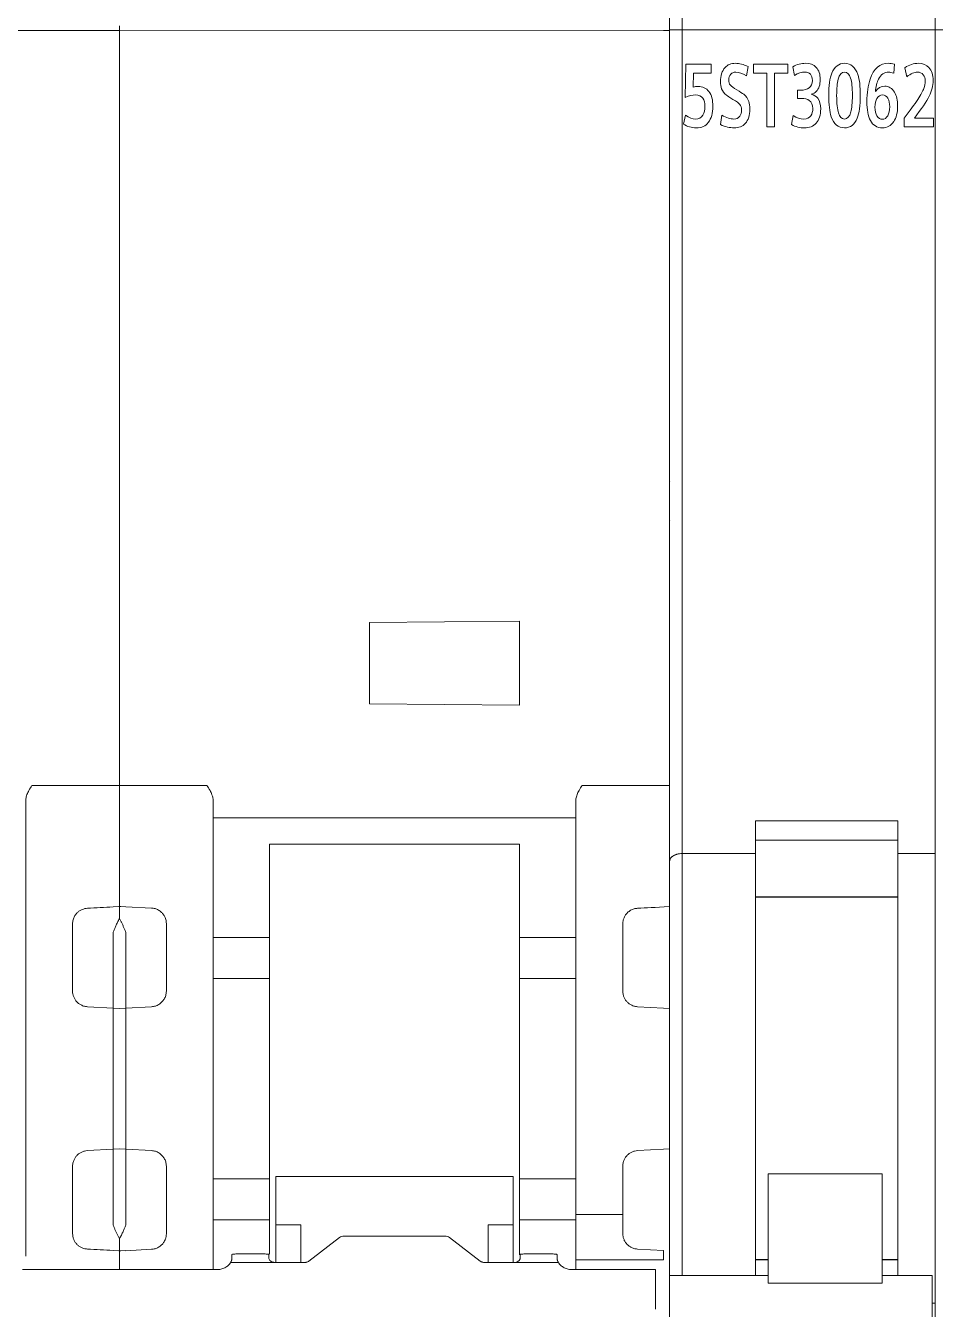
# Model space of a CAD drawing. Header units: millimetres. Extents: x 1359 to 3577, y 1336 to 3557.
# Drawn here: x 1802.27 to 1831.37, y 2748.05 to 2789.13 of the extents above; entities that cross this region are included whole.
import ezdxf

# ---------------------------------------------------------------- set-up
doc = ezdxf.new("R2010")
doc.units = ezdxf.units.MM
doc.layers.add('000-PI-Oprema', color=30, linetype='Continuous', lineweight=5)

msp = doc.modelspace()

# ---------------------------------------------------------------- linework, layer by layer
at = {"layer": '000-PI-Oprema', "color": 0, "linetype": 'ByBlock', "lineweight": 0}
for p, q in [((1823.271, 2788.994), (1823.271, 2789.994)), ((1831.371, 2788.994), (1831.371, 2789.994)), ((1822.871, 2788.994), (1822.871, 2789.594)), ((1822.871, 2762.383), (1822.871, 2788.994)), ((1823.271, 2788.994), (1822.871, 2788.994)), ((1823.271, 2762.638), (1823.271, 2788.994)), ((1831.371, 2788.994), (1823.271, 2788.994)), ((1831.771, 2788.994), (1831.371, 2788.994)), ((1831.371, 2762.638), (1831.371, 2788.994)), ((1823.37, 2786.836), (1823.393, 2787.894)), ((1823.393, 2787.894), (1824.204, 2787.894)), ((1824.204, 2787.894), (1824.204, 2787.612)), ((1825.381, 2787.826), (1825.331, 2787.529)), ((1825.56, 2787.612), (1825.56, 2787.894)), ((1825.56, 2787.894), (1826.653, 2787.894)), ((1826.653, 2787.894), (1826.653, 2787.612)), ((1826.863, 2787.537), (1826.814, 2787.819)), ((1830.064, 2787.904), (1830.044, 2787.61)), ((1823.635, 2787.612), (1823.623, 2787.166)), ((1824.204, 2787.612), (1823.635, 2787.612)), ((1825.978, 2787.612), (1825.56, 2787.612)), ((1825.978, 2785.894), (1825.978, 2787.612)), ((1826.653, 2787.612), (1826.229, 2787.612)), ((1826.229, 2787.612), (1826.229, 2785.894)), ((1830.458, 2787.496), (1830.397, 2787.787)), ((1826.965, 2786.799), (1826.965, 2787.071)), ((1823.312, 2785.984), (1823.381, 2786.272)), ((1824.503, 2785.964), (1824.539, 2786.269)), ((1826.771, 2785.966), (1826.823, 2786.252)), ((1830.372, 2785.894), (1830.372, 2786.172)), ((1830.704, 2786.176), (1831.312, 2786.176)), ((1831.312, 2786.176), (1831.312, 2785.894)), ((1826.229, 2785.894), (1825.978, 2785.894)), ((1831.312, 2785.894), (1830.372, 2785.894)), ((1825.621, 2762.638), (1825.621, 2763.679)), ((1830.171, 2763.679), (1825.621, 2763.679)), ((1830.171, 2763.679), (1830.171, 2762.638)), ((1830.171, 2763.063), (1825.621, 2763.063)), ((1822.871, 2749.134), (1822.871, 2762.383)), ((1825.621, 2762.638), (1823.271, 2762.638)), ((1823.271, 2762.638), (1823.271, 2749.134)), ((1825.621, 2762.638), (1825.621, 2749.134)), ((1831.371, 2762.638), (1830.171, 2762.638)), ((1830.171, 2749.134), (1830.171, 2762.638)), ((1831.371, 2748.25), (1831.371, 2762.638)), ((1830.171, 2761.25), (1825.621, 2761.25)), ((1830.171, 2761.244), (1825.621, 2761.244)), ((1828.271, 2761.25), (1828.271, 2761.244)), ((1826.021, 2752.385), (1826.021, 2748.887)), ((1829.671, 2752.385), (1826.021, 2752.385)), ((1829.671, 2752.385), (1829.671, 2748.887)), ((1825.621, 2749.644), (1826.021, 2749.644)), ((1826.021, 2749.638), (1825.621, 2749.638)), ((1829.671, 2749.644), (1830.171, 2749.644)), ((1830.171, 2749.638), (1829.671, 2749.638)), ((1822.871, 2723.544), (1822.871, 2749.133)), ((1826.021, 2749.133), (1822.871, 2749.133)), ((1829.671, 2748.887), (1826.021, 2748.887)), ((1831.271, 2749.133), (1829.671, 2749.133)), ((1831.271, 2749.133), (1831.271, 2744.733)), ((1831.371, 2748.25), (1831.271, 2748.25)), ((1831.371, 2745.894), (1831.371, 2748.25))]:
    msp.add_line(p, q, dxfattribs=at)
at = {"layer": '000-PI-Oprema', "color": 0, "lineweight": 0}
for p, q in [((1805.271, 2789.131), (1805.271, 2788.981)), ((1822.871, 2789.131), (1822.871, 2764.964)), ((1805.071, 2788.981), (1787.671, 2788.981)), ((1805.271, 2788.981), (1805.071, 2788.981)), ((1822.671, 2788.981), (1805.271, 2788.986)), ((1805.271, 2788.981), (1805.271, 2764.814)), ((1822.671, 2788.981), (1822.871, 2788.981)), ((1822.871, 2784.281), (1822.876, 2784.281)), ((1822.876, 2781.936), (1822.871, 2781.931)), ((1822.871, 2774.531), (1822.876, 2774.526)), ((1822.871, 2773.281), (1822.876, 2773.295)), ((1813.271, 2770.031), (1818.071, 2770.073)), ((1813.271, 2767.431), (1813.271, 2770.031)), ((1818.071, 2770.073), (1818.071, 2767.389)), ((1818.071, 2767.389), (1813.271, 2767.431)), ((1802.471, 2764.814), (1805.071, 2764.814)), ((1805.271, 2764.814), (1805.071, 2764.814)), ((1805.271, 2764.814), (1805.271, 2763.572)), ((1805.471, 2764.814), (1805.271, 2764.814)), ((1805.471, 2764.814), (1808.071, 2764.814)), ((1820.071, 2764.814), (1822.671, 2764.814)), ((1822.671, 2764.814), (1822.871, 2764.814)), ((1805.271, 2763.572), (1805.271, 2760.939)), ((1819.871, 2763.783), (1808.271, 2763.783)), ((1810.071, 2762.113), (1810.071, 2762.937)), ((1818.071, 2762.937), (1810.071, 2762.937)), ((1818.071, 2762.937), (1818.071, 2762.113)), ((1810.071, 2762.113), (1810.071, 2759.948)), ((1818.071, 2759.948), (1818.071, 2762.113)), ((1805.071, 2760.928), (1805.252, 2760.937)), ((1805.317, 2760.938), (1805.289, 2760.939)), ((1805.471, 2760.933), (1805.317, 2760.938)), ((1806.297, 2760.892), (1805.471, 2760.935)), ((1806.297, 2760.892), (1806.297, 2760.886)), ((1822.871, 2760.555), (1822.871, 2757.681)), ((1805.071, 2760.119), (1805.071, 2757.692)), ((1805.471, 2757.69), (1805.471, 2760.121)), ((1808.271, 2759.948), (1810.071, 2759.948)), ((1810.071, 2759.948), (1810.071, 2758.637)), ((1818.071, 2758.637), (1818.071, 2759.948)), ((1818.071, 2759.948), (1819.871, 2759.948)), ((1810.071, 2758.637), (1808.271, 2758.637)), ((1810.071, 2758.637), (1810.071, 2752.225)), ((1818.071, 2752.225), (1818.071, 2758.637)), ((1819.871, 2758.637), (1818.071, 2758.637)), ((1805.071, 2757.692), (1804.245, 2757.735)), ((1805.071, 2757.692), (1805.271, 2757.681)), ((1805.471, 2757.69), (1805.271, 2757.679)), ((1806.297, 2757.733), (1805.471, 2757.69)), ((1821.845, 2757.735), (1822.671, 2757.692)), ((1822.671, 2757.692), (1822.871, 2757.681)), ((1804.245, 2753.128), (1805.071, 2753.171)), ((1805.271, 2753.181), (1805.071, 2753.171)), ((1805.071, 2753.171), (1805.071, 2750.743)), ((1805.271, 2753.183), (1805.471, 2753.173)), ((1805.471, 2753.173), (1806.297, 2753.129)), ((1805.471, 2750.741), (1805.471, 2753.173)), ((1822.671, 2753.171), (1821.845, 2753.128)), ((1822.871, 2753.181), (1822.671, 2753.171)), ((1822.871, 2753.181), (1822.871, 2752.008)), ((1808.271, 2752.225), (1810.071, 2752.225)), ((1810.071, 2752.225), (1810.071, 2750.915)), ((1810.271, 2750.751), (1810.271, 2752.302)), ((1810.271, 2752.302), (1817.871, 2752.302)), ((1817.871, 2752.302), (1817.871, 2750.751)), ((1818.071, 2752.303), (1818.066, 2752.303)), ((1818.071, 2750.915), (1818.071, 2752.225)), ((1818.071, 2752.225), (1819.871, 2752.225)), ((1810.071, 2750.915), (1808.271, 2750.915)), ((1810.071, 2750.915), (1810.071, 2749.811)), ((1818.071, 2749.79), (1818.071, 2750.915)), ((1818.071, 2750.915), (1819.871, 2750.915)), ((1821.371, 2751.081), (1819.871, 2751.081)), ((1810.271, 2750.751), (1811.071, 2750.751)), ((1810.271, 2749.549), (1810.271, 2750.751)), ((1811.071, 2750.751), (1811.071, 2749.549)), ((1817.071, 2750.751), (1817.871, 2750.751)), ((1817.071, 2749.549), (1817.071, 2750.751)), ((1817.871, 2750.751), (1817.871, 2749.549)), ((1811.33, 2749.594), (1812.313, 2750.347)), ((1812.454, 2750.392), (1815.688, 2750.392)), ((1815.83, 2750.347), (1816.813, 2749.594)), ((1805.252, 2749.925), (1805.071, 2749.935)), ((1805.271, 2749.924), (1805.271, 2749.319)), ((1805.317, 2749.924), (1805.471, 2749.929)), ((1805.471, 2749.927), (1806.297, 2749.97)), ((1805.471, 2749.929), (1805.471, 2749.927)), ((1808.271, 2749.602), (1808.271, 2749.319)), ((1808.871, 2749.726), (1808.871, 2749.804)), ((1809.854, 2749.822), (1809.071, 2749.822)), ((1810.054, 2749.804), (1810.054, 2749.726)), ((1818.088, 2749.726), (1818.088, 2749.804)), ((1819.072, 2749.822), (1818.288, 2749.822)), ((1819.272, 2749.804), (1819.272, 2749.726)), ((1819.871, 2749.331), (1819.871, 2749.754)), ((1822.671, 2749.635), (1819.871, 2749.635)), ((1821.845, 2749.978), (1822.671, 2749.935)), ((1802.172, 2749.319), (1808.371, 2749.319)), ((1808.829, 2749.549), (1810.254, 2749.549)), ((1811.188, 2749.549), (1810.254, 2749.549)), ((1817.888, 2749.549), (1816.954, 2749.549)), ((1819.313, 2749.549), (1817.888, 2749.549)), ((1819.772, 2749.319), (1822.421, 2749.319)), ((1822.421, 2749.319), (1822.421, 2748.707))]:
    msp.add_line(p, q, dxfattribs=at)
for points, knots in [([(1805.271, 2789.081), (1805.271, 2789.077), (1805.271, 2789.071), (1805.271, 2789.003), (1805.271, 2788.986)], [0, 0, 0, 0, 0.751055, 1, 1, 1, 1]), ([(1822.871, 2789.131), (1822.871, 2789.13), (1822.871, 2789.128), (1822.871, 2789.113), (1822.871, 2789.085), (1822.871, 2789.041), (1822.871, 2789.001), (1822.871, 2788.981)], [0, 0, 0, 0, 0.169382, 0.332374, 0.500748, 0.7482, 1, 1, 1, 1]), ([(1802.271, 2764.324), (1802.272, 2764.345), (1802.274, 2764.389), (1802.289, 2764.455), (1802.31, 2764.521), (1802.34, 2764.588), (1802.391, 2764.687), (1802.438, 2764.762), (1802.471, 2764.814)], [0, 0, 0, 0, 0.117446, 0.242847, 0.378002, 0.506391, 0.652474, 1, 1, 1, 1]), ([(1808.071, 2764.814), (1808.105, 2764.761), (1808.152, 2764.687), (1808.203, 2764.587), (1808.237, 2764.51), (1808.264, 2764.423), (1808.269, 2764.356), (1808.271, 2764.324)], [0, 0, 0, 0, 0.350596, 0.493868, 0.625405, 0.821427, 1, 1, 1, 1]), ([(1819.871, 2764.324), (1819.872, 2764.345), (1819.874, 2764.389), (1819.889, 2764.455), (1819.91, 2764.521), (1819.94, 2764.588), (1819.991, 2764.687), (1820.038, 2764.762), (1820.071, 2764.814)], [0, 0, 0, 0, 0.117336, 0.242611, 0.377617, 0.505972, 0.652001, 1, 1, 1, 1]), ([(1822.871, 2764.814), (1822.871, 2764.782), (1822.871, 2764.718), (1822.871, 2764.622), (1822.871, 2764.527), (1822.871, 2764.4), (1822.871, 2764.244), (1822.871, 2764.067), (1822.871, 2763.907), (1822.871, 2763.77), (1822.871, 2763.655), (1822.871, 2763.6), (1822.871, 2763.572)], [0, 0, 0, 0, 0.061391, 0.122427, 0.18342, 0.24468, 0.372209, 0.500076, 0.627605, 0.755472, 0.877481, 1, 1, 1, 1]), ([(1802.271, 2764.17), (1802.271, 2764.18), (1802.271, 2764.199), (1802.271, 2764.235), (1802.271, 2764.277), (1802.271, 2764.308), (1802.271, 2764.324)], [0, 0, 0, 0, 0.251193, 0.5, 0.748807, 1, 1, 1, 1]), ([(1802.271, 2761.108), (1802.271, 2761.192), (1802.271, 2761.358), (1802.271, 2761.6), (1802.271, 2761.835), (1802.271, 2762.062), (1802.271, 2762.282), (1802.271, 2762.495), (1802.271, 2762.701), (1802.271, 2762.965), (1802.271, 2763.274), (1802.271, 2763.61), (1802.271, 2763.914), (1802.271, 2764.085), (1802.271, 2764.17)], [0, 0, 0, 0, 0.062754, 0.125301, 0.187708, 0.250043, 0.312375, 0.374772, 0.437302, 0.500033, 0.625237, 0.749935, 0.874674, 1, 1, 1, 1]), ([(1808.271, 2764.324), (1808.271, 2764.308), (1808.271, 2764.277), (1808.271, 2764.235), (1808.271, 2764.199), (1808.271, 2764.18), (1808.271, 2764.17)], [0, 0, 0, 0, 0.251193, 0.5, 0.748807, 1, 1, 1, 1]), ([(1808.271, 2764.17), (1808.271, 2764.13), (1808.271, 2764.049), (1808.271, 2763.918), (1808.271, 2763.778), (1808.271, 2763.631), (1808.271, 2763.475), (1808.271, 2763.31), (1808.271, 2763.138), (1808.271, 2762.897), (1808.271, 2762.578), (1808.271, 2762.167), (1808.271, 2761.73), (1808.271, 2761.417), (1808.271, 2761.26)], [0, 0, 0, 0, 0.062736, 0.125281, 0.187695, 0.250043, 0.312387, 0.374792, 0.437318, 0.500031, 0.625212, 0.749931, 0.874692, 1, 1, 1, 1]), ([(1819.871, 2764.17), (1819.871, 2764.18), (1819.871, 2764.199), (1819.871, 2764.235), (1819.871, 2764.277), (1819.871, 2764.308), (1819.871, 2764.324)], [0, 0, 0, 0, 0.251193, 0.5, 0.748807, 1, 1, 1, 1]), ([(1819.871, 2761.108), (1819.871, 2761.192), (1819.871, 2761.358), (1819.871, 2761.6), (1819.871, 2761.835), (1819.871, 2762.062), (1819.871, 2762.282), (1819.871, 2762.495), (1819.871, 2762.701), (1819.871, 2762.965), (1819.871, 2763.274), (1819.871, 2763.61), (1819.871, 2763.914), (1819.871, 2764.085), (1819.871, 2764.17)], [0, 0, 0, 0, 0.062754, 0.125301, 0.187708, 0.250043, 0.312375, 0.374772, 0.437302, 0.500033, 0.625237, 0.749935, 0.874674, 1, 1, 1, 1]), ([(1822.871, 2763.572), (1822.871, 2763.536), (1822.871, 2763.462), (1822.871, 2763.342), (1822.871, 2763.216), (1822.871, 2763.082), (1822.871, 2762.94), (1822.871, 2762.791), (1822.871, 2762.635), (1822.871, 2762.417), (1822.871, 2762.129), (1822.871, 2761.756), (1822.871, 2761.361), (1822.871, 2761.079), (1822.871, 2760.937)], [0, 0, 0, 0, 0.062728, 0.125272, 0.18769, 0.250045, 0.312396, 0.374803, 0.437328, 0.500029, 0.625194, 0.749922, 0.874696, 1, 1, 1, 1]), ([(1802.271, 2759.715), (1802.271, 2759.786), (1802.271, 2759.928), (1802.271, 2760.136), (1802.271, 2760.34), (1802.271, 2760.539), (1802.271, 2760.734), (1802.271, 2760.924), (1802.271, 2761.047), (1802.271, 2761.108)], [0, 0, 0, 0, 0.143512, 0.28637, 0.428834, 0.571166, 0.71363, 0.856488, 1, 1, 1, 1]), ([(1808.271, 2761.26), (1808.271, 2761.196), (1808.271, 2761.069), (1808.271, 2760.87), (1808.271, 2760.668), (1808.271, 2760.46), (1808.271, 2760.248), (1808.271, 2760.031), (1808.271, 2759.809), (1808.271, 2759.658), (1808.271, 2759.583)], [0, 0, 0, 0, 0.12575, 0.250858, 0.375537, 0.5, 0.624463, 0.749142, 0.87425, 1, 1, 1, 1]), ([(1819.871, 2759.715), (1819.871, 2759.786), (1819.871, 2759.928), (1819.871, 2760.136), (1819.871, 2760.34), (1819.871, 2760.539), (1819.871, 2760.734), (1819.871, 2760.924), (1819.871, 2761.047), (1819.871, 2761.108)], [0, 0, 0, 0, 0.143512, 0.28637, 0.428834, 0.571166, 0.71363, 0.856488, 1, 1, 1, 1]), ([(1803.771, 2760.385), (1803.772, 2760.408), (1803.774, 2760.453), (1803.788, 2760.519), (1803.814, 2760.593), (1803.857, 2760.671), (1803.919, 2760.745), (1803.993, 2760.804), (1804.074, 2760.847), (1804.158, 2760.876), (1804.216, 2760.882), (1804.245, 2760.885)], [0, 0, 0, 0, 0.093221, 0.185813, 0.279137, 0.41434, 0.546905, 0.668022, 0.785627, 0.893606, 1, 1, 1, 1]), ([(1806.771, 2760.394), (1806.77, 2760.417), (1806.769, 2760.462), (1806.754, 2760.528), (1806.729, 2760.601), (1806.686, 2760.678), (1806.617, 2760.76), (1806.525, 2760.829), (1806.413, 2760.878), (1806.335, 2760.888), (1806.297, 2760.892)], [0, 0, 0, 0, 0.092601, 0.18543, 0.278489, 0.413813, 0.545287, 0.709927, 0.860804, 1, 1, 1, 1]), ([(1821.845, 2760.885), (1821.827, 2760.883), (1821.789, 2760.88), (1821.733, 2760.867), (1821.678, 2760.848), (1821.623, 2760.821), (1821.571, 2760.787), (1821.516, 2760.74), (1821.458, 2760.673), (1821.41, 2760.586), (1821.377, 2760.487), (1821.373, 2760.419), (1821.371, 2760.385)], [0, 0, 0, 0, 0.067869, 0.138425, 0.211987, 0.288836, 0.369219, 0.453352, 0.573685, 0.721104, 0.860335, 1, 1, 1, 1]), ([(1805.071, 2760.119), (1805.084, 2760.151), (1805.111, 2760.22), (1805.157, 2760.326), (1805.211, 2760.442), (1805.25, 2760.516), (1805.271, 2760.555)], [0, 0, 0, 0, 0.193415, 0.424448, 0.693252, 1, 1, 1, 1]), ([(1805.471, 2760.121), (1805.459, 2760.153), (1805.434, 2760.216), (1805.395, 2760.307), (1805.355, 2760.394), (1805.313, 2760.478), (1805.285, 2760.53), (1805.271, 2760.556)], [0, 0, 0, 0, 0.194202, 0.390464, 0.589612, 0.792498, 1, 1, 1, 1]), ([(1821.371, 2760.385), (1821.371, 2760.32), (1821.371, 2760.188), (1821.371, 2759.987), (1821.371, 2759.85), (1821.371, 2759.782)], [0, 0, 0, 0, 0.333419, 0.666581, 1, 1, 1, 1]), ([(1802.271, 2751.148), (1802.271, 2751.262), (1802.271, 2751.49), (1802.271, 2751.835), (1802.271, 2752.183), (1802.271, 2752.533), (1802.271, 2752.887), (1802.271, 2753.484), (1802.271, 2754.331), (1802.271, 2755.431), (1802.271, 2756.531), (1802.271, 2757.498), (1802.271, 2758.33), (1802.271, 2759.03), (1802.271, 2759.486), (1802.271, 2759.715)], [0, 0, 0, 0, 0.041431, 0.082793, 0.124119, 0.165441, 0.206793, 0.248207, 0.374079, 0.500012, 0.625883, 0.751817, 0.834548, 0.917188, 1, 1, 1, 1]), ([(1808.271, 2759.583), (1808.271, 2759.472), (1808.271, 2759.25), (1808.271, 2758.915), (1808.271, 2758.577), (1808.271, 2758.237), (1808.271, 2757.895), (1808.271, 2757.316), (1808.271, 2756.496), (1808.271, 2755.431), (1808.271, 2754.367), (1808.271, 2753.431), (1808.271, 2752.625), (1808.271, 2751.946), (1808.271, 2751.502), (1808.271, 2751.28)], [0, 0, 0, 0, 0.041447, 0.082829, 0.124176, 0.16552, 0.206891, 0.248321, 0.374134, 0.500011, 0.625824, 0.751702, 0.834467, 0.91715, 1, 1, 1, 1]), ([(1819.871, 2751.148), (1819.871, 2751.262), (1819.871, 2751.49), (1819.871, 2751.835), (1819.871, 2752.183), (1819.871, 2752.533), (1819.871, 2752.887), (1819.871, 2753.484), (1819.871, 2754.331), (1819.871, 2755.431), (1819.871, 2756.531), (1819.871, 2757.498), (1819.871, 2758.33), (1819.871, 2759.03), (1819.871, 2759.486), (1819.871, 2759.715)], [0, 0, 0, 0, 0.041431, 0.082793, 0.124119, 0.165441, 0.206793, 0.248207, 0.374079, 0.500012, 0.625883, 0.751817, 0.834548, 0.917188, 1, 1, 1, 1]), ([(1821.371, 2759.782), (1821.371, 2759.68), (1821.371, 2759.477), (1821.371, 2759.17), (1821.371, 2758.86), (1821.371, 2758.548), (1821.371, 2758.339), (1821.371, 2758.234)], [0, 0, 0, 0, 0.200123, 0.400061, 0.599939, 0.799877, 1, 1, 1, 1]), ([(1804.245, 2757.735), (1804.224, 2757.737), (1804.182, 2757.74), (1804.121, 2757.756), (1804.053, 2757.782), (1803.98, 2757.824), (1803.908, 2757.887), (1803.849, 2757.961), (1803.805, 2758.046), (1803.776, 2758.138), (1803.773, 2758.202), (1803.771, 2758.234)], [0, 0, 0, 0, 0.082209, 0.16366, 0.245689, 0.369303, 0.493372, 0.618767, 0.744744, 0.872104, 1, 1, 1, 1]), ([(1806.297, 2757.733), (1806.318, 2757.735), (1806.359, 2757.739), (1806.42, 2757.754), (1806.478, 2757.776), (1806.534, 2757.806), (1806.586, 2757.842), (1806.645, 2757.897), (1806.707, 2757.978), (1806.76, 2758.095), (1806.767, 2758.185), (1806.771, 2758.232)], [0, 0, 0, 0, 0.080411, 0.161533, 0.243405, 0.326066, 0.409552, 0.493901, 0.642123, 0.810797, 1, 1, 1, 1]), ([(1821.845, 2757.735), (1821.824, 2757.737), (1821.782, 2757.74), (1821.721, 2757.756), (1821.653, 2757.782), (1821.58, 2757.824), (1821.508, 2757.887), (1821.449, 2757.961), (1821.405, 2758.046), (1821.376, 2758.138), (1821.373, 2758.202), (1821.371, 2758.234)], [0, 0, 0, 0, 0.082209, 0.16366, 0.245689, 0.369303, 0.493372, 0.618767, 0.744744, 0.872104, 1, 1, 1, 1]), ([(1805.071, 2757.692), (1805.071, 2757.585), (1805.071, 2757.371), (1805.071, 2757.049), (1805.071, 2756.727), (1805.071, 2756.404), (1805.071, 2756.08), (1805.071, 2755.756), (1805.071, 2755.35), (1805.071, 2754.863), (1805.071, 2754.297), (1805.071, 2753.732), (1805.071, 2753.358), (1805.071, 2753.171)], [0, 0, 0, 0, 0.071556, 0.142997, 0.214365, 0.285706, 0.357065, 0.428486, 0.500013, 0.625062, 0.749916, 0.874816, 1, 1, 1, 1]), ([(1822.871, 2757.681), (1822.871, 2757.575), (1822.871, 2757.363), (1822.871, 2757.042), (1822.871, 2756.722), (1822.871, 2756.4), (1822.871, 2756.078), (1822.871, 2755.755), (1822.871, 2755.351), (1822.871, 2754.866), (1822.871, 2754.301), (1822.871, 2753.739), (1822.871, 2753.367), (1822.871, 2753.181)], [0, 0, 0, 0, 0.071572, 0.143012, 0.214372, 0.285701, 0.357051, 0.428472, 0.500015, 0.625079, 0.749917, 0.8748, 1, 1, 1, 1]), ([(1803.771, 2752.628), (1803.772, 2752.65), (1803.774, 2752.692), (1803.786, 2752.755), (1803.81, 2752.826), (1803.849, 2752.901), (1803.908, 2752.976), (1803.98, 2753.038), (1804.062, 2753.085), (1804.151, 2753.118), (1804.214, 2753.124), (1804.245, 2753.128)], [0, 0, 0, 0, 0.085573, 0.170275, 0.255463, 0.381339, 0.506835, 0.630803, 0.754517, 0.877108, 1, 1, 1, 1]), ([(1806.771, 2752.63), (1806.77, 2752.654), (1806.768, 2752.702), (1806.753, 2752.77), (1806.731, 2752.831), (1806.702, 2752.886), (1806.669, 2752.934), (1806.617, 2752.995), (1806.537, 2753.06), (1806.421, 2753.114), (1806.339, 2753.124), (1806.297, 2753.129)], [0, 0, 0, 0, 0.097376, 0.189595, 0.276665, 0.358598, 0.435408, 0.507112, 0.674555, 0.83875, 1, 1, 1, 1]), ([(1821.371, 2752.628), (1821.372, 2752.65), (1821.374, 2752.692), (1821.386, 2752.755), (1821.41, 2752.826), (1821.449, 2752.901), (1821.508, 2752.976), (1821.58, 2753.038), (1821.662, 2753.085), (1821.751, 2753.118), (1821.814, 2753.124), (1821.845, 2753.128)], [0, 0, 0, 0, 0.085573, 0.170275, 0.255463, 0.381339, 0.506835, 0.630803, 0.754517, 0.877108, 1, 1, 1, 1]), ([(1821.371, 2752.628), (1821.371, 2752.524), (1821.371, 2752.314), (1821.371, 2752.002), (1821.371, 2751.693), (1821.371, 2751.385), (1821.371, 2751.182), (1821.371, 2751.081)], [0, 0, 0, 0, 0.200123, 0.400061, 0.599939, 0.799877, 1, 1, 1, 1]), ([(1822.871, 2752.031), (1822.871, 2752.017), (1822.871, 2751.989), (1822.871, 2751.767), (1822.871, 2751.419), (1822.871, 2750.962), (1822.871, 2750.579), (1822.871, 2750.308)], [0, 0, 0, 0, 0.201961, 0.403921, 0.605881, 0.807842, 1, 1, 1, 1]), ([(1808.271, 2751.28), (1808.271, 2751.204), (1808.271, 2751.053), (1808.271, 2750.832), (1808.271, 2750.615), (1808.271, 2750.403), (1808.271, 2750.195), (1808.271, 2749.992), (1808.271, 2749.794), (1808.271, 2749.666), (1808.271, 2749.602)], [0, 0, 0, 0, 0.12575, 0.250858, 0.375537, 0.5, 0.624463, 0.749142, 0.87425, 1, 1, 1, 1]), ([(1802.271, 2749.754), (1802.271, 2749.816), (1802.271, 2749.938), (1802.271, 2750.128), (1802.271, 2750.323), (1802.271, 2750.522), (1802.271, 2750.726), (1802.271, 2750.934), (1802.271, 2751.077), (1802.271, 2751.148)], [0, 0, 0, 0, 0.143512, 0.28637, 0.428834, 0.571166, 0.71363, 0.856488, 1, 1, 1, 1]), ([(1819.871, 2749.754), (1819.871, 2749.816), (1819.871, 2749.938), (1819.871, 2750.128), (1819.871, 2750.323), (1819.871, 2750.522), (1819.871, 2750.726), (1819.871, 2750.934), (1819.871, 2751.077), (1819.871, 2751.148)], [0, 0, 0, 0, 0.143512, 0.28637, 0.428834, 0.571166, 0.71363, 0.856488, 1, 1, 1, 1]), ([(1821.371, 2751.081), (1821.371, 2751.012), (1821.371, 2750.876), (1821.371, 2750.674), (1821.371, 2750.543), (1821.371, 2750.477)], [0, 0, 0, 0, 0.333419, 0.666581, 1, 1, 1, 1]), ([(1804.245, 2749.978), (1804.226, 2749.98), (1804.187, 2749.983), (1804.131, 2749.996), (1804.065, 2750.02), (1803.993, 2750.058), (1803.919, 2750.118), (1803.856, 2750.192), (1803.809, 2750.279), (1803.777, 2750.376), (1803.773, 2750.443), (1803.771, 2750.477)], [0, 0, 0, 0, 0.070996, 0.142095, 0.214573, 0.332083, 0.453298, 0.585758, 0.72107, 0.860537, 1, 1, 1, 1]), ([(1805.071, 2750.743), (1805.084, 2750.712), (1805.109, 2750.648), (1805.148, 2750.557), (1805.188, 2750.47), (1805.229, 2750.386), (1805.257, 2750.334), (1805.271, 2750.308)], [0, 0, 0, 0, 0.1942, 0.390457, 0.5896, 0.792488, 1, 1, 1, 1]), ([(1805.471, 2750.741), (1805.459, 2750.71), (1805.431, 2750.641), (1805.385, 2750.535), (1805.331, 2750.419), (1805.292, 2750.345), (1805.271, 2750.306)], [0, 0, 0, 0, 0.193384, 0.424408, 0.693222, 1, 1, 1, 1]), ([(1806.297, 2749.97), (1806.316, 2749.972), (1806.354, 2749.975), (1806.41, 2749.988), (1806.466, 2750.008), (1806.52, 2750.034), (1806.573, 2750.069), (1806.63, 2750.118), (1806.693, 2750.192), (1806.74, 2750.285), (1806.767, 2750.382), (1806.77, 2750.439), (1806.771, 2750.468)], [0, 0, 0, 0, 0.068374, 0.139376, 0.213318, 0.290476, 0.371092, 0.45538, 0.587276, 0.76147, 0.88059, 1, 1, 1, 1]), ([(1821.845, 2749.978), (1821.826, 2749.98), (1821.787, 2749.983), (1821.731, 2749.996), (1821.665, 2750.02), (1821.593, 2750.058), (1821.519, 2750.118), (1821.456, 2750.192), (1821.409, 2750.279), (1821.377, 2750.376), (1821.373, 2750.443), (1821.371, 2750.477)], [0, 0, 0, 0, 0.070997, 0.142096, 0.214572, 0.332081, 0.453288, 0.585757, 0.721078, 0.860541, 1, 1, 1, 1]), ([(1808.871, 2749.676), (1808.871, 2749.667), (1808.87, 2749.65), (1808.861, 2749.619), (1808.849, 2749.586), (1808.836, 2749.561), (1808.829, 2749.549)], [0, 0, 0, 0, 0.256458, 0.506841, 0.753776, 1, 1, 1, 1]), ([(1808.871, 2749.804), (1808.871, 2749.809), (1808.893, 2749.814), (1808.967, 2749.82), (1809.019, 2749.822), (1809.071, 2749.822)], [0, 0, 0, 0, 0.5, 0.5, 1, 1, 1, 1]), ([(1810.054, 2749.804), (1810.054, 2749.806), (1810.052, 2749.808), (1810.04, 2749.811), (1810.022, 2749.814), (1809.989, 2749.818), (1809.933, 2749.821), (1809.881, 2749.822), (1809.854, 2749.822)], [0, 0, 0, 0, 0.128148, 0.251094, 0.373747, 0.501054, 0.748354, 1, 1, 1, 1]), ([(1810.254, 2749.549), (1810.241, 2749.55), (1810.214, 2749.551), (1810.175, 2749.56), (1810.141, 2749.574), (1810.101, 2749.599), (1810.062, 2749.636), (1810.057, 2749.662), (1810.054, 2749.676)], [0, 0, 0, 0, 0.128818, 0.251822, 0.37424, 0.501366, 0.746636, 1, 1, 1, 1]), ([(1811.33, 2749.594), (1811.32, 2749.587), (1811.3, 2749.574), (1811.266, 2749.56), (1811.228, 2749.551), (1811.202, 2749.55), (1811.188, 2749.549)], [0, 0, 0, 0, 0.25487, 0.5, 0.74513, 1, 1, 1, 1]), ([(1816.954, 2749.549), (1816.941, 2749.55), (1816.915, 2749.551), (1816.877, 2749.56), (1816.842, 2749.574), (1816.823, 2749.587), (1816.813, 2749.594)], [0, 0, 0, 0, 0.25487, 0.5, 0.74513, 1, 1, 1, 1]), ([(1818.088, 2749.676), (1818.088, 2749.669), (1818.086, 2749.657), (1818.075, 2749.635), (1818.057, 2749.613), (1818.024, 2749.586), (1817.969, 2749.556), (1817.915, 2749.552), (1817.888, 2749.549)], [0, 0, 0, 0, 0.130698, 0.254597, 0.376443, 0.501216, 0.749391, 1, 1, 1, 1]), ([(1818.088, 2749.804), (1818.088, 2749.809), (1818.11, 2749.814), (1818.184, 2749.82), (1818.236, 2749.822), (1818.288, 2749.822)], [0, 0, 0, 0, 0.5, 0.5, 1, 1, 1, 1]), ([(1819.272, 2749.804), (1819.271, 2749.806), (1819.269, 2749.808), (1819.258, 2749.811), (1819.239, 2749.814), (1819.206, 2749.818), (1819.151, 2749.821), (1819.098, 2749.822), (1819.072, 2749.822)], [0, 0, 0, 0, 0.128148, 0.251094, 0.373747, 0.501054, 0.748354, 1, 1, 1, 1]), ([(1819.313, 2749.549), (1819.307, 2749.561), (1819.294, 2749.586), (1819.281, 2749.619), (1819.273, 2749.65), (1819.272, 2749.667), (1819.272, 2749.676)], [0, 0, 0, 0, 0.246224, 0.493159, 0.743542, 1, 1, 1, 1]), ([(1822.871, 2749.926), (1822.871, 2749.854), (1822.871, 2749.712), (1822.871, 2749.505), (1822.871, 2749.304), (1822.871, 2749.109), (1822.871, 2748.92), (1822.871, 2748.738), (1822.871, 2748.561), (1822.871, 2748.335), (1822.871, 2748.068), (1822.871, 2747.778), (1822.871, 2747.515), (1822.871, 2747.365), (1822.871, 2747.29)], [0, 0, 0, 0, 0.062728, 0.125272, 0.18769, 0.250045, 0.312396, 0.374803, 0.437328, 0.500029, 0.625194, 0.749922, 0.874696, 1, 1, 1, 1]), ([(1808.829, 2749.549), (1808.818, 2749.532), (1808.797, 2749.499), (1808.754, 2749.454), (1808.704, 2749.415), (1808.627, 2749.37), (1808.516, 2749.328), (1808.42, 2749.323), (1808.371, 2749.319)], [0, 0, 0, 0, 0.126929, 0.250928, 0.374602, 0.500576, 0.748126, 1, 1, 1, 1]), ([(1819.772, 2749.319), (1819.747, 2749.32), (1819.699, 2749.322), (1819.628, 2749.334), (1819.56, 2749.354), (1819.476, 2749.39), (1819.382, 2749.451), (1819.336, 2749.516), (1819.313, 2749.549)], [0, 0, 0, 0, 0.126929, 0.250928, 0.374602, 0.500576, 0.748126, 1, 1, 1, 1])]:
    msp.add_open_spline(points, degree=3, knots=knots, dxfattribs=at)
at = {"layer": '000-PI-Oprema', "color": 0, "linetype": 'ByBlock', "lineweight": 0}
for points, knots in [([(1824.534, 2787.112), (1824.51, 2787.177), (1824.498, 2787.252), (1824.498, 2787.531), (1824.547, 2787.68), (1824.726, 2787.881), (1824.838, 2787.927), (1825.098, 2787.927), (1825.231, 2787.893), (1825.381, 2787.826)], [0, 0, 0, 0, 0.147499, 0.147499, 0.478915, 0.478915, 0.764253, 0.764253, 1, 1, 1, 1]), ([(1826.814, 2787.819), (1826.946, 2787.891), (1827.082, 2787.927), (1827.367, 2787.927), (1827.479, 2787.883), (1827.647, 2787.707), (1827.69, 2787.577), (1827.69, 2787.241), (1827.647, 2787.113), (1827.562, 2787.026)], [0, 0, 0, 0, 0.239001, 0.239001, 0.484461, 0.484461, 0.74061, 0.74061, 1, 1, 1, 1]), ([(1828.042, 2786.219), (1827.988, 2786.383), (1827.961, 2786.606), (1827.961, 2787.214), (1827.994, 2787.454), (1828.144, 2787.823), (1828.282, 2787.927), (1828.671, 2787.927), (1828.811, 2787.806), (1828.946, 2787.406), (1828.971, 2787.182), (1828.971, 2786.576), (1828.939, 2786.335), (1828.789, 2785.965), (1828.653, 2785.862), (1828.265, 2785.862), (1828.121, 2785.982), (1828.042, 2786.219)], [0, 0, 0, 0, 0.102607, 0.102607, 0.215344, 0.215344, 0.359602, 0.359602, 0.508449, 0.508449, 0.605424, 0.605424, 0.712738, 0.712738, 0.850747, 0.850747, 1, 1, 1, 1]), ([(1829.456, 2787.022), (1829.535, 2787.136), (1829.634, 2787.194), (1829.887, 2787.194), (1829.991, 2787.129), (1830.132, 2786.892), (1830.164, 2786.745), (1830.164, 2786.352), (1830.123, 2786.186), (1829.953, 2785.928), (1829.832, 2785.862), (1829.505, 2785.862), (1829.378, 2785.94), (1829.221, 2786.241), (1829.183, 2786.441), (1829.183, 2786.979), (1829.218, 2787.22), (1829.4, 2787.759), (1829.595, 2787.927), (1829.922, 2787.927), (1829.985, 2787.919), (1830.064, 2787.904)], [0, 0, 0, 0, 0.089461, 0.089461, 0.19129, 0.19129, 0.276772, 0.276772, 0.371724, 0.371724, 0.473605, 0.473605, 0.585698, 0.585698, 0.686027, 0.686027, 0.793303, 0.793303, 0.969646, 0.969646, 1, 1, 1, 1]), ([(1830.397, 2787.787), (1830.539, 2787.88), (1830.684, 2787.927), (1830.972, 2787.927), (1831.084, 2787.882), (1831.256, 2787.694), (1831.301, 2787.555), (1831.301, 2787.208), (1831.259, 2787.044), (1831.084, 2786.699), (1830.927, 2786.464), (1830.704, 2786.176)], [0, 0, 0, 0, 0.197997, 0.197997, 0.390323, 0.390323, 0.600635, 0.600635, 0.791326, 0.791326, 1, 1, 1, 1]), ([(1824.825, 2787.576), (1824.782, 2787.529), (1824.761, 2787.468), (1824.761, 2787.326), (1824.779, 2787.272), (1824.815, 2787.228)], [0, 0, 0, 0, 0.539326, 0.539326, 1, 1, 1, 1]), ([(1825.331, 2787.529), (1825.198, 2787.605), (1825.084, 2787.644), (1824.92, 2787.644), (1824.865, 2787.622), (1824.825, 2787.576)], [0, 0, 0, 0, 0.576744, 0.576744, 1, 1, 1, 1]), ([(1827.373, 2787.575), (1827.331, 2787.623), (1827.27, 2787.647), (1827.099, 2787.647), (1826.99, 2787.61), (1826.863, 2787.537)], [0, 0, 0, 0, 0.463252, 0.463252, 1, 1, 1, 1]), ([(1826.965, 2787.071), (1827.001, 2787.067), (1827.033, 2787.064), (1827.186, 2787.064), (1827.278, 2787.09), (1827.403, 2787.198), (1827.437, 2787.276), (1827.437, 2787.46), (1827.415, 2787.526), (1827.373, 2787.575)], [0, 0, 0, 0, 0.066415, 0.066415, 0.367554, 0.367554, 0.712028, 0.712028, 1, 1, 1, 1]), ([(1828.669, 2786.371), (1828.702, 2786.49), (1828.718, 2786.664), (1828.718, 2787.149), (1828.699, 2787.333), (1828.618, 2787.579), (1828.552, 2787.644), (1828.371, 2787.644), (1828.304, 2787.567), (1828.231, 2787.3), (1828.215, 2787.126), (1828.215, 2786.64), (1828.234, 2786.455), (1828.316, 2786.209), (1828.381, 2786.144), (1828.56, 2786.144), (1828.628, 2786.221), (1828.669, 2786.371)], [0, 0, 0, 0, 0.111532, 0.111532, 0.232718, 0.232718, 0.368116, 0.368116, 0.509326, 0.509326, 0.615302, 0.615302, 0.730693, 0.730693, 0.859368, 0.859368, 1, 1, 1, 1]), ([(1830.044, 2787.61), (1829.977, 2787.635), (1829.921, 2787.647), (1829.737, 2787.647), (1829.628, 2787.571), (1829.5, 2787.31), (1829.468, 2787.178), (1829.456, 2787.022)], [0, 0, 0, 0, 0.154498, 0.154498, 0.648893, 0.648893, 1, 1, 1, 1]), ([(1830.372, 2786.172), (1830.562, 2786.415), (1830.707, 2786.613), (1830.907, 2786.92), (1830.973, 2787.039), (1831.033, 2787.203), (1831.048, 2787.28), (1831.048, 2787.44), (1831.026, 2787.509), (1830.984, 2787.561)], [0, 0, 0, 0, 0.241599, 0.241599, 0.48433, 0.48433, 0.720892, 0.720892, 1, 1, 1, 1]), ([(1830.984, 2787.561), (1830.936, 2787.618), (1830.875, 2787.647), (1830.702, 2787.647), (1830.588, 2787.597), (1830.458, 2787.496)], [0, 0, 0, 0, 0.421978, 0.421978, 1, 1, 1, 1]), ([(1823.623, 2787.166), (1823.676, 2787.18), (1823.728, 2787.187), (1823.93, 2787.187), (1824.047, 2787.132), (1824.214, 2786.909), (1824.256, 2786.75), (1824.256, 2786.332), (1824.207, 2786.161), (1824.021, 2785.919), (1823.893, 2785.862), (1823.577, 2785.862), (1823.438, 2785.902), (1823.312, 2785.984)], [0, 0, 0, 0, 0.060999, 0.060999, 0.245846, 0.245846, 0.438646, 0.438646, 0.644032, 0.644032, 0.829922, 0.829922, 1, 1, 1, 1]), ([(1824.815, 2787.228), (1824.849, 2787.187), (1824.917, 2787.135), (1825.126, 2787.016), (1825.2, 2786.969), (1825.319, 2786.872), (1825.373, 2786.797), (1825.427, 2786.638), (1825.44, 2786.556), (1825.44, 2786.263), (1825.391, 2786.11), (1825.205, 2785.909), (1825.084, 2785.862), (1824.791, 2785.862), (1824.648, 2785.896), (1824.503, 2785.964)], [0, 0, 0, 0, 0.06591, 0.06591, 0.134283, 0.134283, 0.266631, 0.266631, 0.375393, 0.375393, 0.604525, 0.604525, 0.8097, 0.8097, 1, 1, 1, 1]), ([(1823.381, 2786.272), (1823.495, 2786.185), (1823.602, 2786.141), (1823.804, 2786.141), (1823.879, 2786.184), (1823.979, 2786.346), (1824.003, 2786.44), (1824.003, 2786.66), (1823.979, 2786.746), (1823.881, 2786.882), (1823.803, 2786.917), (1823.605, 2786.917), (1823.496, 2786.89), (1823.37, 2786.836)], [0, 0, 0, 0, 0.183777, 0.183777, 0.364802, 0.364802, 0.526509, 0.526509, 0.682114, 0.682114, 0.849904, 0.849904, 1, 1, 1, 1]), ([(1824.539, 2786.269), (1824.692, 2786.186), (1824.821, 2786.144), (1825.009, 2786.144), (1825.071, 2786.173), (1825.155, 2786.284), (1825.175, 2786.352), (1825.175, 2786.51), (1825.157, 2786.568), (1825.12, 2786.611)], [0, 0, 0, 0, 0.317436, 0.317436, 0.566113, 0.566113, 0.793249, 0.793249, 1, 1, 1, 1]), ([(1825.12, 2786.611), (1825.087, 2786.649), (1825.012, 2786.703), (1824.792, 2786.833), (1824.722, 2786.878), (1824.688, 2786.906)], [0, 0, 0, 0, 0.523034, 0.523034, 1, 1, 1, 1]), ([(1827.396, 2786.936), (1827.491, 2786.916), (1827.563, 2786.874), (1827.674, 2786.726), (1827.705, 2786.611), (1827.705, 2786.272), (1827.656, 2786.121), (1827.47, 2785.91), (1827.345, 2785.86), (1827.038, 2785.86), (1826.901, 2785.896), (1826.771, 2785.966)], [0, 0, 0, 0, 0.141634, 0.141634, 0.328912, 0.328912, 0.577481, 0.577481, 0.802092, 0.802092, 1, 1, 1, 1]), ([(1826.823, 2786.252), (1826.939, 2786.177), (1827.053, 2786.14), (1827.266, 2786.14), (1827.34, 2786.175), (1827.431, 2786.309), (1827.452, 2786.386), (1827.452, 2786.597), (1827.414, 2786.685), (1827.282, 2786.783), (1827.197, 2786.804), (1827.054, 2786.804), (1827.014, 2786.802), (1826.965, 2786.799)], [0, 0, 0, 0, 0.211724, 0.211724, 0.403351, 0.403351, 0.56896, 0.56896, 0.788487, 0.788487, 0.955678, 0.955678, 1, 1, 1, 1]), ([(1829.502, 2786.802), (1829.46, 2786.732), (1829.44, 2786.64), (1829.44, 2786.406), (1829.462, 2786.311), (1829.505, 2786.241)], [0, 0, 0, 0, 0.4819, 0.4819, 1, 1, 1, 1]), ([(1829.505, 2786.241), (1829.549, 2786.171), (1829.607, 2786.135), (1829.749, 2786.135), (1829.806, 2786.172), (1829.891, 2786.319), (1829.911, 2786.414), (1829.911, 2786.648), (1829.893, 2786.739), (1829.814, 2786.881), (1829.756, 2786.919), (1829.608, 2786.919), (1829.548, 2786.88), (1829.502, 2786.802)], [0, 0, 0, 0, 0.167151, 0.167151, 0.337013, 0.337013, 0.499217, 0.499217, 0.654961, 0.654961, 0.829259, 0.829259, 1, 1, 1, 1]), ([(1822.871, 2762.383), (1822.871, 2762.387), (1822.871, 2762.391), (1822.872, 2762.399), (1822.873, 2762.41), (1822.876, 2762.422), (1822.882, 2762.445), (1822.889, 2762.46), (1822.902, 2762.482), (1822.907, 2762.489), (1822.918, 2762.503), (1822.93, 2762.517), (1822.944, 2762.531), (1822.959, 2762.544), (1822.968, 2762.55), (1822.994, 2762.568), (1823.014, 2762.579), (1823.046, 2762.594), (1823.058, 2762.599), (1823.081, 2762.608), (1823.106, 2762.616), (1823.132, 2762.622), (1823.152, 2762.626), (1823.159, 2762.628), (1823.172, 2762.63), (1823.179, 2762.631), (1823.214, 2762.636), (1823.242, 2762.638), (1823.271, 2762.638)], [0, 0, 0, 0, 0.03125, 0.03125, 0.0625, 0.125, 0.125, 0.25, 0.25, 0.3125, 0.3125, 0.375, 0.4375, 0.4375, 0.5, 0.5, 0.625, 0.625, 0.6875, 0.6875, 0.75, 0.8125, 0.8125, 0.84375, 0.84375, 0.875, 0.875, 1, 1, 1, 1])]:
    msp.add_open_spline(points, degree=3, knots=knots, dxfattribs=at)
for points in [[(1824.688, 2786.906), (1824.614, 2786.965), (1824.563, 2787.034), (1824.534, 2787.112)], [(1827.562, 2787.026), (1827.522, 2786.983), (1827.466, 2786.954), (1827.396, 2786.936)]]:
    msp.add_open_spline(points, degree=3, dxfattribs=at)
at = {"layer": '000-PI-Oprema', "color": 0, "lineweight": 0}
for points in [[(1804.245, 2760.885), (1804.52, 2760.899), (1804.796, 2760.913), (1805.071, 2760.928)], [(1805.252, 2760.937), (1805.258, 2760.937), (1805.265, 2760.937), (1805.271, 2760.937)], [(1805.271, 2760.939), (1805.277, 2760.939), (1805.283, 2760.939), (1805.289, 2760.939)], [(1805.271, 2760.555), (1805.271, 2760.785), (1805.271, 2760.922), (1805.271, 2760.937)], [(1821.845, 2760.885), (1822.12, 2760.899), (1822.396, 2760.913), (1822.871, 2760.937)], [(1822.871, 2760.555), (1822.871, 2760.785), (1822.871, 2760.922), (1822.871, 2760.937)], [(1803.771, 2759.782), (1803.771, 2759.988), (1803.771, 2760.189), (1803.771, 2760.385)], [(1806.771, 2760.394), (1806.771, 2760.153), (1806.771, 2759.903), (1806.771, 2759.647)], [(1803.771, 2758.234), (1803.771, 2758.759), (1803.771, 2759.276), (1803.771, 2759.782)], [(1806.771, 2759.647), (1806.771, 2759.184), (1806.771, 2758.711), (1806.771, 2758.232)], [(1805.471, 2757.69), (1805.471, 2756.199), (1805.471, 2754.663), (1805.471, 2753.173)], [(1803.771, 2751.081), (1803.771, 2751.587), (1803.771, 2752.104), (1803.771, 2752.628)], [(1806.771, 2752.63), (1806.771, 2752.151), (1806.771, 2751.679), (1806.771, 2751.215)], [(1803.771, 2750.477), (1803.771, 2750.673), (1803.771, 2750.875), (1803.771, 2751.081)], [(1806.771, 2751.215), (1806.771, 2750.959), (1806.771, 2750.71), (1806.771, 2750.468)], [(1805.271, 2749.926), (1805.271, 2749.941), (1805.271, 2750.077), (1805.271, 2750.308)], [(1812.313, 2750.347), (1812.35, 2750.375), (1812.402, 2750.392), (1812.454, 2750.392)], [(1815.688, 2750.392), (1815.741, 2750.392), (1815.793, 2750.375), (1815.83, 2750.347)], [(1822.871, 2749.926), (1822.871, 2749.941), (1822.871, 2750.077), (1822.871, 2750.308)], [(1805.071, 2749.935), (1804.796, 2749.949), (1804.52, 2749.963), (1804.245, 2749.978)], [(1805.271, 2749.926), (1805.265, 2749.925), (1805.258, 2749.925), (1805.252, 2749.925)], [(1805.289, 2749.923), (1805.283, 2749.923), (1805.277, 2749.924), (1805.271, 2749.924)], [(1805.317, 2749.924), (1805.307, 2749.924), (1805.298, 2749.923), (1805.289, 2749.923)], [(1808.871, 2749.726), (1808.871, 2749.721), (1808.871, 2749.703), (1808.871, 2749.676)], [(1810.054, 2749.676), (1810.054, 2749.703), (1810.054, 2749.721), (1810.054, 2749.726)], [(1818.088, 2749.726), (1818.088, 2749.721), (1818.088, 2749.703), (1818.088, 2749.676)], [(1819.272, 2749.676), (1819.272, 2749.703), (1819.272, 2749.721), (1819.272, 2749.726)], [(1822.671, 2749.635), (1822.671, 2749.732), (1822.671, 2749.832), (1822.671, 2749.935)], [(1822.421, 2748.05), (1822.421, 2748.284), (1822.421, 2748.526), (1822.421, 2748.707)]]:
    msp.add_open_spline(points, degree=3, dxfattribs=at)

doc.saveas('drawing.dxf')
